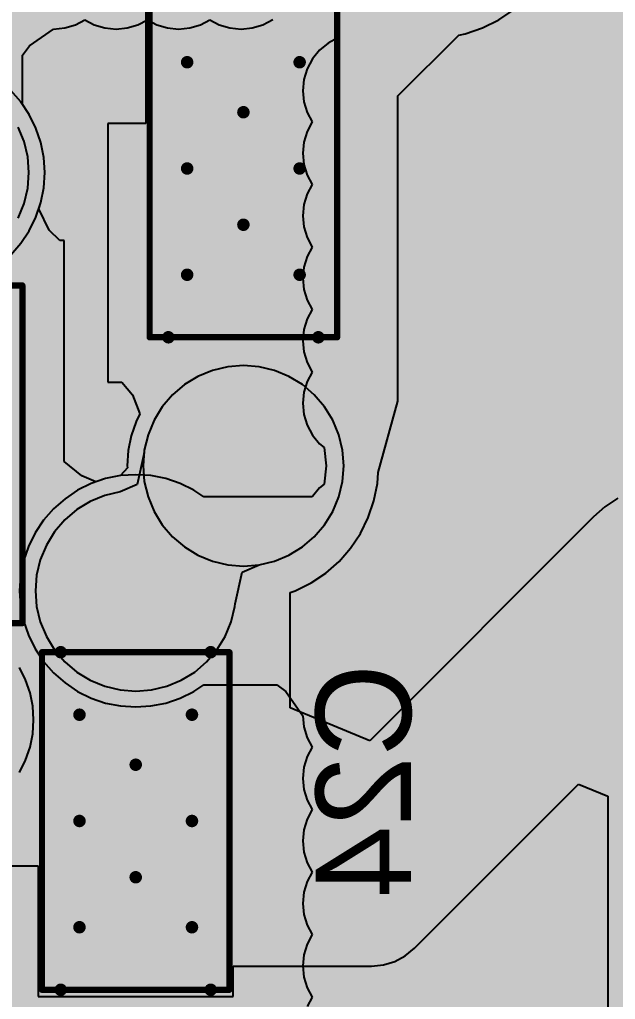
# Model space of a CAD drawing. Header units: millimetres. Extents: x 5.97 to 14.78, y 3.86 to 11.35.
# Drawn here: x 11.2147 to 11.4024, y 6.9883 to 7.2969 of the extents above; entities that cross this region are included whole.
import ezdxf

# ---------------------------------------------------------------- set-up
doc = ezdxf.new("R2010")
doc.units = ezdxf.units.MM
doc.header["$MEASUREMENT"] = 0
for name, color, linetype in [('BottomLayer', 5, 'Continuous'), ('BottomOverlay', 54, 'Continuous'), ('BottomPaste', 16, 'Continuous'), ('BottomSolder', 6, 'Continuous'), ('Mechanical13', 56, 'Continuous'), ('Mechanical15', 56, 'Continuous'), ('Mechanical2', 216, 'Continuous'), ('MidLayer1', 16, 'Continuous'), ('MidLayer2', 76, 'Continuous'), ('MultiLayer', 9, 'Continuous'), ('TopLayer', 1, 'Continuous'), ('TopOverlay', 2, 'Continuous'), ('TopPaste', 8, 'Continuous'), ('TopSolder', 216, 'Continuous')]:
    doc.layers.add(name, color=color, linetype=linetype)

# ---------------------------------------------------------------- blocks, each defined once
blk = doc.blocks.new('TQG144_M_139')
at = {"layer": 'Mechanical13', "const_width": 0.003937}
blk.add_lwpolyline([(-0.3937008, 0.3937009), (-0.3937008, -0.3937007)], dxfattribs=at)
at = {"layer": 'TopLayer', "const_width": 0.011811}
for points in [[(-0.4527559, -0.0688976), (-0.3818897, -0.0688976)], [(-0.4527559, -0.0885826), (-0.3818897, -0.0885826)], [(-0.4527559, -0.1082677), (-0.3818897, -0.1082677)], [(-0.4527559, -0.1279527), (-0.3818897, -0.1279527)], [(-0.4527559, -0.1476377), (-0.3818897, -0.1476377)], [(-0.4527559, -0.1673228), (-0.3818897, -0.1673228)], [(-0.4527559, -0.1870078), (-0.3818897, -0.1870078)], [(-0.4527559, -0.2066928), (-0.3818897, -0.2066928)], [(-0.4527559, -0.2263779), (-0.3818897, -0.2263779)], [(-0.4527559, -0.2460629), (-0.3818897, -0.2460629)], [(-0.4527559, -0.265748), (-0.3818897, -0.265748)], [(-0.4527559, -0.285433), (-0.3818897, -0.285433)], [(-0.4527559, -0.305118), (-0.3818897, -0.305118)], [(-0.4527559, -0.3248031), (-0.3818897, -0.3248031)], [(-0.4527559, -0.3444881), (-0.3818897, -0.3444881)]]:
    blk.add_lwpolyline(points, dxfattribs=at)
at = {"layer": 'TopLayer', "const_width": 0.0059055}
for points in [[(-0.4557086, -0.0688976, 1), (-0.4498032, -0.0688976, 1)], [(-0.3848424, -0.0688976, 1), (-0.378937, -0.0688976, 1)], [(-0.4557086, -0.0885826, 1), (-0.4498032, -0.0885826, 1)], [(-0.3848424, -0.0885826, 1), (-0.378937, -0.0885826, 1)], [(-0.4557086, -0.1082677, 1), (-0.4498032, -0.1082677, 1)], [(-0.3848424, -0.1082677, 1), (-0.378937, -0.1082677, 1)], [(-0.4557086, -0.1279527, 1), (-0.4498032, -0.1279527, 1)], [(-0.3848424, -0.1279527, 1), (-0.378937, -0.1279527, 1)], [(-0.4557086, -0.1476377, 1), (-0.4498032, -0.1476377, 1)], [(-0.3848424, -0.1476377, 1), (-0.378937, -0.1476377, 1)], [(-0.4557086, -0.1673228, 1), (-0.4498032, -0.1673228, 1)], [(-0.3848424, -0.1673228, 1), (-0.378937, -0.1673228, 1)], [(-0.4557086, -0.1870078, 1), (-0.4498032, -0.1870078, 1)], [(-0.3848424, -0.1870078, 1), (-0.378937, -0.1870078, 1)], [(-0.4557086, -0.2066928, 1), (-0.4498032, -0.2066928, 1)], [(-0.3848424, -0.2066928, 1), (-0.378937, -0.2066928, 1)], [(-0.4557086, -0.2263779, 1), (-0.4498032, -0.2263779, 1)], [(-0.3848424, -0.2263779, 1), (-0.378937, -0.2263779, 1)], [(-0.4557086, -0.2460629, 1), (-0.4498032, -0.2460629, 1)], [(-0.3848424, -0.2460629, 1), (-0.378937, -0.2460629, 1)], [(-0.4557086, -0.265748, 1), (-0.4498032, -0.265748, 1)], [(-0.3848424, -0.265748, 1), (-0.378937, -0.265748, 1)], [(-0.4557086, -0.285433, 1), (-0.4498032, -0.285433, 1)], [(-0.3848424, -0.285433, 1), (-0.378937, -0.285433, 1)], [(-0.4557086, -0.305118, 1), (-0.4498032, -0.305118, 1)], [(-0.3848424, -0.305118, 1), (-0.378937, -0.305118, 1)], [(-0.4557086, -0.3248031, 1), (-0.4498032, -0.3248031, 1)], [(-0.3848424, -0.3248031, 1), (-0.378937, -0.3248031, 1)], [(-0.4557086, -0.3444881, 1), (-0.4498032, -0.3444881, 1)], [(-0.3848424, -0.3444881, 1), (-0.378937, -0.3444881, 1)]]:
    blk.add_lwpolyline(points, format="xyb", close=True, dxfattribs=at)
at = {"layer": 'TopOverlay', "const_width": 0.007874}
for points in [[(-0.3602362, 0.3602363), (-0.3602362, -0.3602362)], [(0.3602363, -0.3602362), (-0.3602362, -0.3602362)]]:
    blk.add_lwpolyline(points, dxfattribs=at)
at = {"layer": 'TopOverlay', "const_width": 0.003937}
blk.add_lwpolyline([(-0.3622047, -0.3602362, 1), (-0.3582677, -0.3602362, 1)], format="xyb", close=True, dxfattribs=at)
blk.add_lwpolyline([(-0.3622047, -0.3602362, 1), (-0.3582677, -0.3602362, 1)], format="xyb", close=True, dxfattribs=at)
at = {"layer": 'TopPaste', "const_width": 0.017811}
for points in [[(-0.4527559, -0.0688976), (-0.3818897, -0.0688976)], [(-0.4527559, -0.0885826), (-0.3818897, -0.0885826)], [(-0.4527559, -0.1082677), (-0.3818897, -0.1082677)], [(-0.4527559, -0.1279527), (-0.3818897, -0.1279527)], [(-0.4527559, -0.1476377), (-0.3818897, -0.1476377)], [(-0.4527559, -0.1673228), (-0.3818897, -0.1673228)], [(-0.4527559, -0.1870078), (-0.3818897, -0.1870078)], [(-0.4527559, -0.2066928), (-0.3818897, -0.2066928)], [(-0.4527559, -0.2263779), (-0.3818897, -0.2263779)], [(-0.4527559, -0.2460629), (-0.3818897, -0.2460629)], [(-0.4527559, -0.265748), (-0.3818897, -0.265748)], [(-0.4527559, -0.285433), (-0.3818897, -0.285433)], [(-0.4527559, -0.305118), (-0.3818897, -0.305118)], [(-0.4527559, -0.3248031), (-0.3818897, -0.3248031)], [(-0.4527559, -0.3444881), (-0.3818897, -0.3444881)]]:
    blk.add_lwpolyline(points, dxfattribs=at)
at = {"layer": 'TopPaste', "const_width": 0.0089055}
for points in [[(-0.4572086, -0.0688976, 1), (-0.4483032, -0.0688976, 1)], [(-0.3863424, -0.0688976, 1), (-0.377437, -0.0688976, 1)], [(-0.4572086, -0.0885826, 1), (-0.4483032, -0.0885826, 1)], [(-0.3863424, -0.0885826, 1), (-0.377437, -0.0885826, 1)], [(-0.4572086, -0.1082677, 1), (-0.4483032, -0.1082677, 1)], [(-0.3863424, -0.1082677, 1), (-0.377437, -0.1082677, 1)], [(-0.4572086, -0.1279527, 1), (-0.4483032, -0.1279527, 1)], [(-0.3863424, -0.1279527, 1), (-0.377437, -0.1279527, 1)], [(-0.4572086, -0.1476377, 1), (-0.4483032, -0.1476377, 1)], [(-0.3863424, -0.1476377, 1), (-0.377437, -0.1476377, 1)], [(-0.4572086, -0.1673228, 1), (-0.4483032, -0.1673228, 1)], [(-0.3863424, -0.1673228, 1), (-0.377437, -0.1673228, 1)], [(-0.4572086, -0.1870078, 1), (-0.4483032, -0.1870078, 1)], [(-0.3863424, -0.1870078, 1), (-0.377437, -0.1870078, 1)], [(-0.4572086, -0.2066928, 1), (-0.4483032, -0.2066928, 1)], [(-0.3863424, -0.2066928, 1), (-0.377437, -0.2066928, 1)], [(-0.4572086, -0.2263779, 1), (-0.4483032, -0.2263779, 1)], [(-0.3863424, -0.2263779, 1), (-0.377437, -0.2263779, 1)], [(-0.4572086, -0.2460629, 1), (-0.4483032, -0.2460629, 1)], [(-0.3863424, -0.2460629, 1), (-0.377437, -0.2460629, 1)], [(-0.4572086, -0.265748, 1), (-0.4483032, -0.265748, 1)], [(-0.3863424, -0.265748, 1), (-0.377437, -0.265748, 1)], [(-0.4572086, -0.285433, 1), (-0.4483032, -0.285433, 1)], [(-0.3863424, -0.285433, 1), (-0.377437, -0.285433, 1)], [(-0.4572086, -0.305118, 1), (-0.4483032, -0.305118, 1)], [(-0.3863424, -0.305118, 1), (-0.377437, -0.305118, 1)], [(-0.4572086, -0.3248031, 1), (-0.4483032, -0.3248031, 1)], [(-0.3863424, -0.3248031, 1), (-0.377437, -0.3248031, 1)], [(-0.4572086, -0.3444881, 1), (-0.4483032, -0.3444881, 1)], [(-0.3863424, -0.3444881, 1), (-0.377437, -0.3444881, 1)]]:
    blk.add_lwpolyline(points, format="xyb", close=True, dxfattribs=at)
at = {"layer": 'TopSolder', "const_width": 0.016811}
for points in [[(-0.4527559, -0.0688976), (-0.3818897, -0.0688976)], [(-0.4527559, -0.0885826), (-0.3818897, -0.0885826)], [(-0.4527559, -0.1082677), (-0.3818897, -0.1082677)], [(-0.4527559, -0.1279527), (-0.3818897, -0.1279527)], [(-0.4527559, -0.1476377), (-0.3818897, -0.1476377)], [(-0.4527559, -0.1673228), (-0.3818897, -0.1673228)], [(-0.4527559, -0.1870078), (-0.3818897, -0.1870078)], [(-0.4527559, -0.2066928), (-0.3818897, -0.2066928)], [(-0.4527559, -0.2263779), (-0.3818897, -0.2263779)], [(-0.4527559, -0.2460629), (-0.3818897, -0.2460629)], [(-0.4527559, -0.265748), (-0.3818897, -0.265748)], [(-0.4527559, -0.285433), (-0.3818897, -0.285433)], [(-0.4527559, -0.305118), (-0.3818897, -0.305118)], [(-0.4527559, -0.3248031), (-0.3818897, -0.3248031)], [(-0.4527559, -0.3444881), (-0.3818897, -0.3444881)]]:
    blk.add_lwpolyline(points, dxfattribs=at)
at = {"layer": 'TopSolder', "const_width": 0.0084055}
for points in [[(-0.4569586, -0.0688976, 1), (-0.4485532, -0.0688976, 1)], [(-0.3860924, -0.0688976, 1), (-0.377687, -0.0688976, 1)], [(-0.4569586, -0.0885826, 1), (-0.4485532, -0.0885826, 1)], [(-0.3860924, -0.0885826, 1), (-0.377687, -0.0885826, 1)], [(-0.4569586, -0.1082677, 1), (-0.4485532, -0.1082677, 1)], [(-0.3860924, -0.1082677, 1), (-0.377687, -0.1082677, 1)], [(-0.4569586, -0.1279527, 1), (-0.4485532, -0.1279527, 1)], [(-0.3860924, -0.1279527, 1), (-0.377687, -0.1279527, 1)], [(-0.4569586, -0.1476377, 1), (-0.4485532, -0.1476377, 1)], [(-0.3860924, -0.1476377, 1), (-0.377687, -0.1476377, 1)], [(-0.4569586, -0.1673228, 1), (-0.4485532, -0.1673228, 1)], [(-0.3860924, -0.1673228, 1), (-0.377687, -0.1673228, 1)], [(-0.4569586, -0.1870078, 1), (-0.4485532, -0.1870078, 1)], [(-0.3860924, -0.1870078, 1), (-0.377687, -0.1870078, 1)], [(-0.4569586, -0.2066928, 1), (-0.4485532, -0.2066928, 1)], [(-0.3860924, -0.2066928, 1), (-0.377687, -0.2066928, 1)], [(-0.4569586, -0.2263779, 1), (-0.4485532, -0.2263779, 1)], [(-0.3860924, -0.2263779, 1), (-0.377687, -0.2263779, 1)], [(-0.4569586, -0.2460629, 1), (-0.4485532, -0.2460629, 1)], [(-0.3860924, -0.2460629, 1), (-0.377687, -0.2460629, 1)], [(-0.4569586, -0.265748, 1), (-0.4485532, -0.265748, 1)], [(-0.3860924, -0.265748, 1), (-0.377687, -0.265748, 1)], [(-0.4569586, -0.285433, 1), (-0.4485532, -0.285433, 1)], [(-0.3860924, -0.285433, 1), (-0.377687, -0.285433, 1)], [(-0.4569586, -0.305118, 1), (-0.4485532, -0.305118, 1)], [(-0.3860924, -0.305118, 1), (-0.377687, -0.305118, 1)], [(-0.4569586, -0.3248031, 1), (-0.4485532, -0.3248031, 1)], [(-0.3860924, -0.3248031, 1), (-0.377687, -0.3248031, 1)], [(-0.4569586, -0.3444881, 1), (-0.4485532, -0.3444881, 1)], [(-0.3860924, -0.3444881, 1), (-0.377687, -0.3444881, 1)]]:
    blk.add_lwpolyline(points, format="xyb", close=True, dxfattribs=at)
blk = doc.blocks.new('0603C_B_199')
at = {"layer": 'BottomLayer'}
for points in [[(-0.0433071, 0.0187008), (-0.0433071, -0.0187008), (-0.0098425, 0.0187008), (-0.0098425, -0.0187008)], [(0.0098425, 0.0187008), (0.0098425, -0.0187008), (0.0433071, 0.0187008), (0.0433071, -0.0187008)]]:
    blk.add_solid(points, dxfattribs=at)
at = {"layer": 'BottomOverlay', "const_width": 0.003937}
for points in [[(-0.0531496, 0.023622), (0.0531496, 0.023622)], [(-0.0531496, 0.023622), (-0.0531496, -0.023622)], [(0.0531496, 0.023622), (0.0531496, -0.023622)], [(-0.0531496, -0.023622), (0.0531496, -0.023622)]]:
    blk.add_lwpolyline(points, dxfattribs=at)
at = {"layer": 'BottomOverlay', "const_width": 0.0019685}
for points in [[(-0.0541338, 0.023622, 1), (-0.0521654, 0.023622, 1)], [(-0.0541338, 0.023622, 1), (-0.0521654, 0.023622, 1)], [(0.0521654, 0.023622, 1), (0.0541338, 0.023622, 1)], [(0.0521654, 0.023622, 1), (0.0541338, 0.023622, 1)], [(-0.0541338, -0.023622, 1), (-0.0521654, -0.023622, 1)], [(-0.0541338, -0.023622, 1), (-0.0521654, -0.023622, 1)], [(0.0521654, -0.023622, 1), (0.0541338, -0.023622, 1)], [(0.0521654, -0.023622, 1), (0.0541338, -0.023622, 1)]]:
    blk.add_lwpolyline(points, format="xyb", close=True, dxfattribs=at)
at = {"layer": 'BottomPaste'}
for points in [[(-0.0463071, 0.0217008), (-0.0463071, -0.0217008), (-0.0068425, 0.0217008), (-0.0068425, -0.0217008)], [(0.0068425, 0.0217008), (0.0068425, -0.0217008), (0.0463071, 0.0217008), (0.0463071, -0.0217008)]]:
    blk.add_solid(points, dxfattribs=at)
at = {"layer": 'BottomSolder'}
for points in [[(-0.0458071, 0.0212008), (-0.0458071, -0.0212008), (-0.0073425, 0.0212008), (-0.0073425, -0.0212008)], [(0.0073425, 0.0212008), (0.0073425, -0.0212008), (0.0458071, 0.0212008), (0.0458071, -0.0212008)]]:
    blk.add_solid(points, dxfattribs=at)
at = {"layer": 'Mechanical13', "const_width": 0.003937}
for points in [[(-0.0334646, 0.0177165), (-0.0334646, -0.0177165)], [(-0.0334646, 0.0177165), (0.0334646, 0.0177165)], [(0.0334646, 0.0177165), (0.0334646, -0.0177165)], [(-0.0334646, -0.0177165), (0.0334646, -0.0177165)]]:
    blk.add_lwpolyline(points, dxfattribs=at)
at = {"layer": 'Mechanical13', "const_width": 0.0019685}
for points in [[(-0.0344488, 0.0177165, 1), (-0.0324804, 0.0177165, 1)], [(-0.0344488, 0.0177165, 1), (-0.0324804, 0.0177165, 1)], [(0.0324804, 0.0177165, 1), (0.0344488, 0.0177165, 1)], [(0.0324804, 0.0177165, 1), (0.0344488, 0.0177165, 1)], [(-0.0344488, -0.0177165, 1), (-0.0324804, -0.0177165, 1)], [(-0.0344488, -0.0177165, 1), (-0.0324804, -0.0177165, 1)], [(0.0324804, -0.0177165, 1), (0.0344488, -0.0177165, 1)], [(0.0324804, -0.0177165, 1), (0.0344488, -0.0177165, 1)]]:
    blk.add_lwpolyline(points, format="xyb", close=True, dxfattribs=at)
at = {"layer": 'Mechanical15'}
for points, const_width in [([(-0.0531496, 0.0295275), (-0.0531496, -0.0295276)], 0.0019685), ([(-0.0531496, 0.0295275), (0.0531496, 0.0295275)], 0.0019685), ([(0.0531496, 0.0295275), (0.0531496, -0.0295276)], 0.0019685), ([(0, 0.0177165), (0, -0.0177165)], 0.003937), ([(-0.0177165, 0), (0.0177165, 0)], 0.003937), ([(-0.0531496, -0.0295276), (0.0531496, -0.0295276)], 0.0019685)]:
    blk.add_lwpolyline(points, dxfattribs=dict(at, const_width=const_width))
for points, const_width in [([(-0.0536417, 0.0295275, 1), (-0.0526575, 0.0295275, 1)], 0.0009842), ([(-0.0536417, 0.0295275, 1), (-0.0526575, 0.0295275, 1)], 0.0009842), ([(0.0526575, 0.0295275, 1), (0.0536417, 0.0295275, 1)], 0.0009842), ([(0.0526575, 0.0295275, 1), (0.0536417, 0.0295275, 1)], 0.0009842), ([(-0.0009842, 0.0177165, 1), (0.0009842, 0.0177165, 1)], 0.0019685), ([(-0.0187007, 0, 1), (-0.0167323, 0, 1)], 0.0019685), ([(0.0167323, 0, 1), (0.0187007, 0, 1)], 0.0019685), ([(-0.0009842, -0.0177165, 1), (0.0009842, -0.0177165, 1)], 0.0019685), ([(-0.0536417, -0.0295276, 1), (-0.0526575, -0.0295276, 1)], 0.0009842), ([(-0.0536417, -0.0295276, 1), (-0.0526575, -0.0295276, 1)], 0.0009842), ([(0.0526575, -0.0295276, 1), (0.0536417, -0.0295276, 1)], 0.0009842), ([(0.0526575, -0.0295276, 1), (0.0536417, -0.0295276, 1)], 0.0009842)]:
    blk.add_lwpolyline(points, format="xyb", close=True, dxfattribs=dict(at, const_width=const_width))
blk = doc.blocks.new('0603C_B_208')
at = {"layer": 'BottomLayer'}
for points in [[(-0.0433071, 0.0187008), (-0.0433071, -0.0187008), (-0.0098425, 0.0187008), (-0.0098425, -0.0187008)], [(0.0098425, 0.0187008), (0.0098425, -0.0187008), (0.0433071, 0.0187008), (0.0433071, -0.0187008)]]:
    blk.add_solid(points, dxfattribs=at)
at = {"layer": 'BottomOverlay', "const_width": 0.003937}
for points in [[(0.0531496, 0.023622), (-0.0531496, 0.023622)], [(-0.0531496, -0.023622), (-0.0531496, 0.023622)], [(0.0531496, -0.023622), (0.0531496, 0.023622)], [(0.0531496, -0.023622), (-0.0531496, -0.023622)]]:
    blk.add_lwpolyline(points, dxfattribs=at)
at = {"layer": 'BottomOverlay', "const_width": 0.0019685}
for points in [[(-0.0541338, 0.023622, 1), (-0.0521654, 0.023622, 1)], [(-0.0541338, 0.023622, 1), (-0.0521654, 0.023622, 1)], [(0.0521654, 0.023622, 1), (0.0541338, 0.023622, 1)], [(0.0521654, 0.023622, 1), (0.0541338, 0.023622, 1)], [(-0.0541338, -0.023622, 1), (-0.0521654, -0.023622, 1)], [(-0.0541338, -0.023622, 1), (-0.0521654, -0.023622, 1)], [(0.0521654, -0.023622, 1), (0.0541338, -0.023622, 1)], [(0.0521654, -0.023622, 1), (0.0541338, -0.023622, 1)]]:
    blk.add_lwpolyline(points, format="xyb", close=True, dxfattribs=at)
at = {"layer": 'BottomPaste'}
for points in [[(-0.0463071, 0.0217008), (-0.0463071, -0.0217008), (-0.0068425, 0.0217008), (-0.0068425, -0.0217008)], [(0.0068425, 0.0217008), (0.0068425, -0.0217008), (0.0463071, 0.0217008), (0.0463071, -0.0217008)]]:
    blk.add_solid(points, dxfattribs=at)
at = {"layer": 'BottomSolder'}
for points in [[(-0.0458071, 0.0212008), (-0.0458071, -0.0212008), (-0.0073425, 0.0212008), (-0.0073425, -0.0212008)], [(0.0073425, 0.0212008), (0.0073425, -0.0212008), (0.0458071, 0.0212008), (0.0458071, -0.0212008)]]:
    blk.add_solid(points, dxfattribs=at)
at = {"layer": 'Mechanical13', "const_width": 0.003937}
for points in [[(-0.0334646, -0.0177165), (-0.0334646, 0.0177165)], [(0.0334646, 0.0177165), (-0.0334646, 0.0177165)], [(0.0334646, -0.0177165), (0.0334646, 0.0177165)], [(0.0334646, -0.0177165), (-0.0334646, -0.0177165)]]:
    blk.add_lwpolyline(points, dxfattribs=at)
at = {"layer": 'Mechanical13', "const_width": 0.0019685}
for points in [[(-0.0344488, 0.0177165, 1), (-0.0324804, 0.0177165, 1)], [(-0.0344488, 0.0177165, 1), (-0.0324804, 0.0177165, 1)], [(0.0324804, 0.0177165, 1), (0.0344488, 0.0177165, 1)], [(0.0324804, 0.0177165, 1), (0.0344488, 0.0177165, 1)], [(-0.0344488, -0.0177165, 1), (-0.0324804, -0.0177165, 1)], [(-0.0344488, -0.0177165, 1), (-0.0324804, -0.0177165, 1)], [(0.0324804, -0.0177165, 1), (0.0344488, -0.0177165, 1)], [(0.0324804, -0.0177165, 1), (0.0344488, -0.0177165, 1)]]:
    blk.add_lwpolyline(points, format="xyb", close=True, dxfattribs=at)
at = {"layer": 'Mechanical15'}
for points, const_width in [([(-0.0531496, -0.0295276), (-0.0531496, 0.0295275)], 0.0019685), ([(0.0531496, 0.0295275), (-0.0531496, 0.0295275)], 0.0019685), ([(0.0531496, -0.0295276), (0.0531496, 0.0295275)], 0.0019685), ([(0, -0.0177165), (0, 0.0177165)], 0.003937), ([(0.0177165, 0), (-0.0177165, 0)], 0.003937), ([(0.0531496, -0.0295276), (-0.0531496, -0.0295276)], 0.0019685)]:
    blk.add_lwpolyline(points, dxfattribs=dict(at, const_width=const_width))
for points, const_width in [([(-0.0536417, 0.0295275, 1), (-0.0526575, 0.0295275, 1)], 0.0009842), ([(-0.0536417, 0.0295275, 1), (-0.0526575, 0.0295275, 1)], 0.0009842), ([(0.0526575, 0.0295275, 1), (0.0536417, 0.0295275, 1)], 0.0009842), ([(0.0526575, 0.0295275, 1), (0.0536417, 0.0295275, 1)], 0.0009842), ([(-0.0009842, 0.0177165, 1), (0.0009842, 0.0177165, 1)], 0.0019685), ([(-0.0187007, 0, 1), (-0.0167323, 0, 1)], 0.0019685), ([(0.0167323, 0, 1), (0.0187007, 0, 1)], 0.0019685), ([(-0.0009842, -0.0177165, 1), (0.0009842, -0.0177165, 1)], 0.0019685), ([(-0.0536417, -0.0295276, 1), (-0.0526575, -0.0295276, 1)], 0.0009842), ([(-0.0536417, -0.0295276, 1), (-0.0526575, -0.0295276, 1)], 0.0009842), ([(0.0526575, -0.0295276, 1), (0.0536417, -0.0295276, 1)], 0.0009842), ([(0.0526575, -0.0295276, 1), (0.0536417, -0.0295276, 1)], 0.0009842)]:
    blk.add_lwpolyline(points, format="xyb", close=True, dxfattribs=dict(at, const_width=const_width))
blk = doc.blocks.new('0603C_B_214')
at = {"layer": 'BottomLayer'}
for points in [[(-0.0433071, 0.0187008), (-0.0433071, -0.0187008), (-0.0098425, 0.0187008), (-0.0098425, -0.0187008)], [(0.0098425, 0.0187008), (0.0098425, -0.0187008), (0.0433071, 0.0187008), (0.0433071, -0.0187008)]]:
    blk.add_solid(points, dxfattribs=at)
at = {"layer": 'BottomOverlay', "const_width": 0.003937}
for points in [[(-0.0531496, 0.023622), (0.0531496, 0.023622)], [(-0.0531496, 0.023622), (-0.0531496, -0.023622)], [(0.0531496, 0.023622), (0.0531496, -0.023622)], [(-0.0531496, -0.023622), (0.0531496, -0.023622)]]:
    blk.add_lwpolyline(points, dxfattribs=at)
at = {"layer": 'BottomOverlay', "const_width": 0.0019685}
for points in [[(-0.0541338, 0.023622, 1), (-0.0521654, 0.023622, 1)], [(-0.0541338, 0.023622, 1), (-0.0521654, 0.023622, 1)], [(0.0521654, 0.023622, 1), (0.0541338, 0.023622, 1)], [(0.0521654, 0.023622, 1), (0.0541338, 0.023622, 1)], [(-0.0541338, -0.023622, 1), (-0.0521654, -0.023622, 1)], [(-0.0541338, -0.023622, 1), (-0.0521654, -0.023622, 1)], [(0.0521654, -0.023622, 1), (0.0541338, -0.023622, 1)], [(0.0521654, -0.023622, 1), (0.0541338, -0.023622, 1)]]:
    blk.add_lwpolyline(points, format="xyb", close=True, dxfattribs=at)
at = {"layer": 'BottomPaste'}
for points in [[(-0.0463071, 0.0217008), (-0.0463071, -0.0217008), (-0.0068425, 0.0217008), (-0.0068425, -0.0217008)], [(0.0068425, 0.0217008), (0.0068425, -0.0217008), (0.0463071, 0.0217008), (0.0463071, -0.0217008)]]:
    blk.add_solid(points, dxfattribs=at)
at = {"layer": 'BottomSolder'}
for points in [[(-0.0458071, 0.0212008), (-0.0458071, -0.0212008), (-0.0073425, 0.0212008), (-0.0073425, -0.0212008)], [(0.0073425, 0.0212008), (0.0073425, -0.0212008), (0.0458071, 0.0212008), (0.0458071, -0.0212008)]]:
    blk.add_solid(points, dxfattribs=at)
at = {"layer": 'Mechanical13', "const_width": 0.003937}
for points in [[(-0.0334646, 0.0177165), (-0.0334646, -0.0177165)], [(-0.0334646, 0.0177165), (0.0334646, 0.0177165)], [(0.0334646, 0.0177165), (0.0334646, -0.0177165)], [(-0.0334646, -0.0177165), (0.0334646, -0.0177165)]]:
    blk.add_lwpolyline(points, dxfattribs=at)
at = {"layer": 'Mechanical13', "const_width": 0.0019685}
for points in [[(-0.0344488, 0.0177165, 1), (-0.0324804, 0.0177165, 1)], [(-0.0344488, 0.0177165, 1), (-0.0324804, 0.0177165, 1)], [(0.0324804, 0.0177165, 1), (0.0344488, 0.0177165, 1)], [(0.0324804, 0.0177165, 1), (0.0344488, 0.0177165, 1)], [(-0.0344488, -0.0177165, 1), (-0.0324804, -0.0177165, 1)], [(-0.0344488, -0.0177165, 1), (-0.0324804, -0.0177165, 1)], [(0.0324804, -0.0177165, 1), (0.0344488, -0.0177165, 1)], [(0.0324804, -0.0177165, 1), (0.0344488, -0.0177165, 1)]]:
    blk.add_lwpolyline(points, format="xyb", close=True, dxfattribs=at)
at = {"layer": 'Mechanical15'}
for points, const_width in [([(-0.0531495, 0.0295275), (-0.0531496, -0.0295276)], 0.0019685), ([(-0.0531495, 0.0295275), (0.0531495, 0.0295275)], 0.0019685), ([(0.0531495, 0.0295275), (0.0531496, -0.0295276)], 0.0019685), ([(0, 0.0177166), (0, -0.0177166)], 0.003937), ([(-0.0177166, 0), (0.0177166, 0)], 0.003937), ([(-0.0531496, -0.0295276), (0.0531496, -0.0295276)], 0.0019685)]:
    blk.add_lwpolyline(points, dxfattribs=dict(at, const_width=const_width))
for points, const_width in [([(-0.0536416, 0.0295275, 1), (-0.0526574, 0.0295275, 1)], 0.0009842), ([(-0.0536416, 0.0295275, 1), (-0.0526574, 0.0295275, 1)], 0.0009842), ([(0.0526574, 0.0295275, 1), (0.0536416, 0.0295275, 1)], 0.0009842), ([(0.0526574, 0.0295275, 1), (0.0536416, 0.0295275, 1)], 0.0009842), ([(-0.0009842, 0.0177166, 1), (0.0009842, 0.0177166, 1)], 0.0019685), ([(-0.0187008, 0, 1), (-0.0167324, 0, 1)], 0.0019685), ([(0.0167324, 0, 1), (0.0187008, 0, 1)], 0.0019685), ([(-0.0009842, -0.0177166, 1), (0.0009842, -0.0177166, 1)], 0.0019685), ([(-0.0536417, -0.0295276, 1), (-0.0526575, -0.0295276, 1)], 0.0009842), ([(-0.0536417, -0.0295276, 1), (-0.0526575, -0.0295276, 1)], 0.0009842), ([(0.0526575, -0.0295276, 1), (0.0536417, -0.0295276, 1)], 0.0009842), ([(0.0526575, -0.0295276, 1), (0.0536417, -0.0295276, 1)], 0.0009842)]:
    blk.add_lwpolyline(points, format="xyb", close=True, dxfattribs=dict(at, const_width=const_width))

msp = doc.modelspace()

# ---------------------------------------------------------------- linework, layer by layer
at = {"layer": 'BottomLayer'}
for p, q in [((11.2545096, 7.305), (11.2545096, 7.2641575)), ((11.3656828, 7.2968131), (11.3704786, 7.3000176)), ((11.3550481, 7.2924081), (11.3605098, 7.2942621)), ((11.3605098, 7.2942621), (11.3656828, 7.2968131)), ((11.3339112, 7.2728374), (11.353093, 7.2920192)), ((11.353093, 7.2920192), (11.3550481, 7.2924081)), ((11.2150825, 7.2709787), (11.2119278, 7.274576)), ((11.3339112, 7.2298425), (11.3339112, 7.2728374)), ((11.2177407, 7.2670004), (11.2150825, 7.2709787)), ((11.2198569, 7.2627091), (11.2177407, 7.2670004)), ((11.2545096, 7.2641575), (11.2425096, 7.2641575)), ((11.2425096, 7.2641575), (11.2425096, 7.1826929)), ((11.2213949, 7.2581784), (11.2198569, 7.2627091)), ((11.2223284, 7.2534856), (11.2213949, 7.2581784)), ((11.2226413, 7.2487112), (11.2223284, 7.2534856)), ((11.2223284, 7.2439368), (11.2226413, 7.2487112)), ((11.2213949, 7.239244), (11.2223284, 7.2439368)), ((11.2207374, 7.2373072), (11.2213949, 7.239244)), ((11.2240432, 7.2305781), (11.2207374, 7.2373072)), ((11.2273545, 7.2273071), (11.2240432, 7.2305781)), ((11.3339112, 7.1766931), (11.3339112, 7.2298425)), ((11.2287638, 7.2273071), (11.2273545, 7.2273071)), ((11.2287638, 7.1577465), (11.2287638, 7.2273071)), ((11.2425096, 7.1826929), (11.2469496, 7.1826929)), ((11.2469496, 7.1826929), (11.2502238, 7.178701)), ((11.2502238, 7.178701), (11.2525591, 7.1726929)), ((11.327664, 7.1542806), (11.3339113, 7.1766929)), ((11.3339114, 7.1766929), (11.3339112, 7.1766931)), ((11.3339113, 7.1766929), (11.3339114, 7.1766929)), ((11.2525591, 7.1726929), (11.2514164, 7.1703758)), ((11.2514164, 7.1703758), (11.2498784, 7.1658451)), ((11.2498784, 7.1658451), (11.2489449, 7.1611523)), ((11.2489449, 7.1611523), (11.248632, 7.1563779)), ((11.2343312, 7.1532123), (11.2287638, 7.1577465)), ((11.2486741, 7.1557359), (11.2465143, 7.1532732)), ((11.248632, 7.1563779), (11.2486741, 7.1557359)), ((11.2387639, 7.1513017), (11.2343312, 7.1532123)), ((11.2418216, 7.1523397), (11.2387639, 7.1513017)), ((11.2465143, 7.1532732), (11.2418216, 7.1523397)), ((11.3274371, 7.1508186), (11.327664, 7.1542806)), ((11.3263502, 7.1453545), (11.3274371, 7.1508186)), ((11.4031373, 7.1461724), (11.3991046, 7.1434777)), ((11.3245594, 7.140079), (11.3263502, 7.1453545)), ((11.3991046, 7.1434777), (11.395458, 7.1402797)), ((11.3220954, 7.1350823), (11.3245594, 7.140079)), ((11.395458, 7.1402797), (11.3249893, 7.069811)), ((11.3190002, 7.13045), (11.3220954, 7.1350823)), ((11.3153268, 7.1262614), (11.3190002, 7.13045)), ((11.3111382, 7.122588), (11.3153268, 7.1262614)), ((11.3065059, 7.1194928), (11.3111382, 7.122588)), ((11.3015092, 7.1170288), (11.3065059, 7.1194928)), ((11.2999893, 7.1165129), (11.3015092, 7.1170288)), ((11.2999893, 7.0801664), (11.2999893, 7.1165129)), ((11.3249893, 7.069811), (11.2999893, 7.0801664)), ((11.3390709, 7.0044544), (11.3907611, 7.0561446)), ((11.3907611, 7.0561446), (11.3999999, 7.0523177)), ((11.3999999, 7.0523177), (11.3999999, 6.5803977)), ((11.2085877, 7.0303717), (11.2205877, 7.0303717)), ((11.2205877, 7.0303717), (11.2205877, 6.9892221)), ((11.3361779, 7.0020801), (11.3390709, 7.0044544)), ((11.3328771, 7.0003158), (11.3361779, 7.0020801)), ((11.2819893, 6.9892221), (11.2819893, 6.9988625)), ((11.2819893, 6.9988625), (11.3255709, 6.9988625)), ((11.3255709, 6.9988625), (11.3292955, 6.9992293)), ((11.3292955, 6.9992293), (11.3328771, 7.0003158)), ((11.2205877, 6.9892221), (11.2819893, 6.9892221))]:
    msp.add_line(p, q, dxfattribs=at)
for points, const_width in [([(11.2852104, 7.2765748), (11.3436356, 7.335)], 0.014), ([(11.2852104, 7.156378), (11.2852104, 7.2234252)], 0.012), ([(11.2852103, 7.1563779), (11.2852104, 7.156378)], 0.012), ([(11.2512885, 7.1170075), (11.2512888, 7.1170078)], 0.016), ([(11.2512885, 7.071104), (11.2512885, 7.1170075)], 0.014), ([(11.3255709, 7.0179544), (11.4216771, 7.1140606)], 0.014), ([(11.2512885, 7.0179544), (11.3255709, 7.0179544)], 0.014)]:
    msp.add_lwpolyline(points, dxfattribs=dict(at, const_width=const_width))
for points, const_width in [([(11.2817104, 7.2765748, 1), (11.2887104, 7.2765748, 1)], 0.007), ([(11.2822104, 7.2234252, 1), (11.2882104, 7.2234252, 1)], 0.006), ([(11.2789603, 7.1563779, 1), (11.2914603, 7.1563779, 1)], 0.0125), ([(11.2822103, 7.1563779, 1), (11.2882103, 7.1563779, 1)], 0.006), ([(11.2822104, 7.156378, 1), (11.2882104, 7.156378, 1)], 0.006), ([(11.2822104, 7.156378, 1), (11.2882104, 7.156378, 1)], 0.006), ([(11.2450388, 7.1170078, 1), (11.2575388, 7.1170078, 1)], 0.0125), ([(11.2472885, 7.1170075, 1), (11.2552885, 7.1170075, 1)], 0.008), ([(11.2472888, 7.1170078, 1), (11.2552888, 7.1170078, 1)], 0.008), ([(11.2477885, 7.1170075, 1), (11.2547885, 7.1170075, 1)], 0.007), ([(11.2477885, 7.071104, 1), (11.2547885, 7.071104, 1)], 0.007), ([(11.2477885, 7.0179544, 1), (11.2547885, 7.0179544, 1)], 0.007), ([(11.3220709, 7.0179544, 1), (11.3290709, 7.0179544, 1)], 0.007), ([(11.3220709, 7.0179544, 1), (11.3290709, 7.0179544, 1)], 0.007)]:
    msp.add_lwpolyline(points, format="xyb", close=True, dxfattribs=dict(at, const_width=const_width))
at = {"layer": 'Mechanical2'}
for points in [[(10.99, 6.540235), (11.93779, 6.540235), (10.99, 7.319765), (11.93779, 7.319765)], [(11.33, 6.596), (11.73, 6.596), (11.33, 7.14), (11.73, 7.14)]]:
    msp.add_solid(points, dxfattribs=at)
at = {"layer": 'MidLayer1'}
for p, q in [((11.2161139, 7.2584753), (11.2142165, 7.2630561)), ((11.2172714, 7.2536541), (11.2161139, 7.2584753)), ((11.2176604, 7.2487112), (11.2172714, 7.2536541)), ((11.2172714, 7.2437683), (11.2176604, 7.2487112)), ((11.2161139, 7.2389471), (11.2172714, 7.2437683)), ((11.2142165, 7.2343663), (11.2161139, 7.2389471)), ((11.2754462, 7.1864288), (11.2708654, 7.1845314)), ((11.2802674, 7.1875863), (11.2754462, 7.1864288)), ((11.2852103, 7.1879753), (11.2802674, 7.1875863)), ((11.2901532, 7.1875863), (11.2852103, 7.1879753)), ((11.2949744, 7.1864288), (11.2901532, 7.1875863)), ((11.2995552, 7.1845314), (11.2949744, 7.1864288)), ((11.2708654, 7.1845314), (11.2666378, 7.1819407)), ((11.3037828, 7.1819407), (11.2995552, 7.1845314)), ((11.2666378, 7.1819407), (11.2628676, 7.1787206)), ((11.307553, 7.1787206), (11.3037828, 7.1819407)), ((11.2628676, 7.1787206), (11.2596475, 7.1749504)), ((11.3107731, 7.1749504), (11.307553, 7.1787206)), ((11.2596475, 7.1749504), (11.2570568, 7.1707228)), ((11.3133638, 7.1707228), (11.3107731, 7.1749504)), ((11.2570568, 7.1707228), (11.2551594, 7.166142)), ((11.3152612, 7.166142), (11.3133638, 7.1707228)), ((11.2551594, 7.166142), (11.2540019, 7.1613208)), ((11.3164187, 7.1613208), (11.3152612, 7.166142)), ((11.2540019, 7.1613208), (11.2539321, 7.1604343)), ((11.3168077, 7.1563779), (11.3164187, 7.1613208)), ((11.2539321, 7.1604343), (11.2517053, 7.1504695)), ((11.3164187, 7.151435), (11.3168077, 7.1563779)), ((11.2517053, 7.1504695), (11.2463458, 7.1482162)), ((11.3152612, 7.1466138), (11.3164187, 7.151435)), ((11.2415247, 7.1470587), (11.2369439, 7.1451613)), ((11.2463458, 7.1482162), (11.2415247, 7.1470587)), ((11.3133638, 7.142033), (11.3152612, 7.1466138)), ((11.2369439, 7.1451613), (11.2327163, 7.1425706)), ((11.2327163, 7.1425706), (11.2289461, 7.1393505)), ((11.3107731, 7.1378054), (11.3133638, 7.142033)), ((11.2289461, 7.1393505), (11.225726, 7.1355803)), ((11.307553, 7.1340352), (11.3107731, 7.1378054)), ((11.225726, 7.1355803), (11.2231353, 7.1313527)), ((11.3037828, 7.1308151), (11.307553, 7.1340352)), ((11.2231353, 7.1313527), (11.2212379, 7.1267719)), ((11.2995552, 7.1282244), (11.3037828, 7.1308151)), ((11.2949744, 7.126327), (11.2995552, 7.1282244)), ((11.2212379, 7.1267719), (11.2200804, 7.1219507)), ((11.2847938, 7.1229162), (11.2901533, 7.1251695)), ((11.2901533, 7.1251695), (11.2949744, 7.126327)), ((11.2200804, 7.1219507), (11.2196914, 7.1170078)), ((11.282567, 7.1129514), (11.2847938, 7.1229162)), ((11.2196914, 7.1170078), (11.2200804, 7.1120649)), ((11.2200804, 7.1120649), (11.2212379, 7.1072437)), ((11.2813397, 7.1072437), (11.2824972, 7.1120649)), ((11.2824972, 7.1120649), (11.282567, 7.1129514)), ((11.2212379, 7.1072437), (11.2231353, 7.1026629)), ((11.2794423, 7.1026629), (11.2813397, 7.1072437)), ((11.2231353, 7.1026629), (11.225726, 7.0984353)), ((11.2768516, 7.0984353), (11.2794423, 7.1026629)), ((11.225726, 7.0984353), (11.2289461, 7.0946651)), ((11.2736315, 7.0946651), (11.2768516, 7.0984353)), ((11.2289461, 7.0946651), (11.2327163, 7.091445)), ((11.2698613, 7.091445), (11.2736315, 7.0946651)), ((11.2327163, 7.091445), (11.2369439, 7.0888543)), ((11.2656337, 7.0888543), (11.2698613, 7.091445)), ((11.2369439, 7.0888543), (11.2415247, 7.0869569)), ((11.2610529, 7.0869569), (11.2656337, 7.0888543)), ((11.2415247, 7.0869569), (11.2463459, 7.0857994)), ((11.2463459, 7.0857994), (11.2512888, 7.0854104)), ((11.2512888, 7.0854104), (11.2562317, 7.0857994)), ((11.2562317, 7.0857994), (11.2610529, 7.0869569))]:
    msp.add_line(p, q, dxfattribs=at)
at = {"layer": 'MidLayer1', "const_width": 0.0195}
for points in [[(11.2754603, 7.1563779, 1), (11.2949603, 7.1563779, 1)], [(11.2415388, 7.1170078, 1), (11.2610388, 7.1170078, 1)]]:
    msp.add_lwpolyline(points, format="xyb", close=True, dxfattribs=at)
at = {"layer": 'MidLayer2'}
for p, q in [((11.2754462, 7.1864288), (11.2708654, 7.1845314)), ((11.2802674, 7.1875863), (11.2754462, 7.1864288)), ((11.2852103, 7.1879753), (11.2802674, 7.1875863)), ((11.2901532, 7.1875863), (11.2852103, 7.1879753)), ((11.2949744, 7.1864288), (11.2901532, 7.1875863)), ((11.2995552, 7.1845314), (11.2949744, 7.1864288)), ((11.2708654, 7.1845314), (11.2666378, 7.1819407)), ((11.3037828, 7.1819407), (11.2995552, 7.1845314)), ((11.2666378, 7.1819407), (11.2628676, 7.1787206)), ((11.307553, 7.1787206), (11.3037828, 7.1819407)), ((11.2628676, 7.1787206), (11.2596475, 7.1749504)), ((11.3107731, 7.1749504), (11.307553, 7.1787206)), ((11.2596475, 7.1749504), (11.2570568, 7.1707228)), ((11.3133638, 7.1707228), (11.3107731, 7.1749504)), ((11.2570568, 7.1707228), (11.2551594, 7.166142)), ((11.3152612, 7.166142), (11.3133638, 7.1707228)), ((11.2551594, 7.166142), (11.2540019, 7.1613208)), ((11.3164187, 7.1613208), (11.3152612, 7.166142)), ((11.2540019, 7.1613208), (11.2536129, 7.1563779)), ((11.3168077, 7.1563779), (11.3164187, 7.1613208)), ((11.2536129, 7.1563779), (11.2540019, 7.151435)), ((11.3164187, 7.151435), (11.3168077, 7.1563779)), ((11.2540019, 7.151435), (11.2551594, 7.1466138)), ((11.3152612, 7.1466138), (11.3164187, 7.151435)), ((11.2551594, 7.1466138), (11.2570568, 7.142033)), ((11.3133638, 7.142033), (11.3152612, 7.1466138)), ((11.2570568, 7.142033), (11.2596475, 7.1378054)), ((11.3107731, 7.1378054), (11.3133638, 7.142033)), ((11.2596475, 7.1378054), (11.2628676, 7.1340352)), ((11.307553, 7.1340352), (11.3107731, 7.1378054)), ((11.2628676, 7.1340352), (11.2666378, 7.1308151)), ((11.3037828, 7.1308151), (11.307553, 7.1340352)), ((11.2666378, 7.1308151), (11.2708654, 7.1282244)), ((11.2995552, 7.1282244), (11.3037828, 7.1308151)), ((11.2708654, 7.1282244), (11.2754462, 7.126327)), ((11.2949744, 7.126327), (11.2995552, 7.1282244)), ((11.2754462, 7.126327), (11.2802674, 7.1251695)), ((11.2802674, 7.1251695), (11.2852103, 7.1247805)), ((11.2852103, 7.1247805), (11.2901532, 7.1251695)), ((11.2901532, 7.1251695), (11.2949744, 7.126327)), ((11.2166164, 7.088993), (11.2147032, 7.0928728)), ((11.2180069, 7.0848968), (11.2166164, 7.088993)), ((11.2188509, 7.080654), (11.2180069, 7.0848968)), ((11.2191338, 7.0763374), (11.2188509, 7.080654)), ((11.2188509, 7.0720208), (11.2191338, 7.0763374)), ((11.2180069, 7.067778), (11.2188509, 7.0720208)), ((11.2166164, 7.0636818), (11.2180069, 7.067778)), ((11.2147032, 7.059802), (11.2166164, 7.0636818))]:
    msp.add_line(p, q, dxfattribs=at)
at = {"layer": 'MidLayer2', "const_width": 0.0195}
for points in [[(11.2754603, 7.1563779, 1), (11.2949603, 7.1563779, 1)], [(11.2415388, 7.1170078, 1), (11.2610388, 7.1170078, 1)]]:
    msp.add_lwpolyline(points, format="xyb", close=True, dxfattribs=at)
at = {"layer": 'MultiLayer', "const_width": 0.0195}
for points in [[(11.2754603, 7.1563779, 1), (11.2949603, 7.1563779, 1)], [(11.2415388, 7.1170078, 1), (11.2610388, 7.1170078, 1)]]:
    msp.add_lwpolyline(points, format="xyb", close=True, dxfattribs=at)
at = {"layer": 'TopLayer'}
for p, q in [((11.315, 7.3034241), (11.315, 7.2911082)), ((11.2254331, 7.2938976), (11.2289431, 7.2942433)), ((11.2289431, 7.2942433), (11.2323183, 7.2952672)), ((11.2323183, 7.2952672), (11.2352756, 7.2968478)), ((11.2352756, 7.2968478), (11.2382328, 7.2952672)), ((11.2382328, 7.2952672), (11.241608, 7.2942433)), ((11.241608, 7.2942433), (11.2451181, 7.2938976)), ((11.2451181, 7.2938976), (11.2486282, 7.2942433)), ((11.2486282, 7.2942433), (11.2520034, 7.2952672)), ((11.2520034, 7.2952672), (11.2549606, 7.2968478)), ((11.2549606, 7.2968478), (11.2579178, 7.2952672)), ((11.2579178, 7.2952672), (11.261293, 7.2942433)), ((11.261293, 7.2942433), (11.2648031, 7.2938976)), ((11.2648031, 7.2938976), (11.2683132, 7.2942433)), ((11.2683132, 7.2942433), (11.2716884, 7.2952672)), ((11.2716884, 7.2952672), (11.2746456, 7.2968478)), ((11.2746456, 7.2968478), (11.2776029, 7.2952672)), ((11.2776029, 7.2952672), (11.2809781, 7.2942433)), ((11.2809781, 7.2942433), (11.2844882, 7.2938976)), ((11.2844882, 7.2938976), (11.2879983, 7.2942433)), ((11.2879983, 7.2942433), (11.2913735, 7.2952672)), ((11.2913735, 7.2952672), (11.2944841, 7.2969298)), ((11.2177773, 7.28859), (11.2254331, 7.2938976)), ((11.315, 7.2911082), (11.3118938, 7.289448)), ((11.2156542, 7.2856949), (11.2177773, 7.28859)), ((11.3118938, 7.289448), (11.3091674, 7.2872104)), ((11.2156542, 7.2701231), (11.2156542, 7.2856949)), ((11.3091674, 7.2872104), (11.3069298, 7.284484)), ((11.3069298, 7.284484), (11.3052672, 7.2813734)), ((11.3052672, 7.2813734), (11.3042433, 7.2779982)), ((11.3042433, 7.2779982), (11.3038976, 7.2744881)), ((11.3038976, 7.2744881), (11.3042433, 7.270978)), ((11.2177407, 7.2670004), (11.2156542, 7.2701231)), ((11.3042433, 7.270978), (11.3052672, 7.2676028)), ((11.2198569, 7.2627091), (11.2177407, 7.2670004)), ((11.3052672, 7.2676028), (11.3068478, 7.2646456)), ((11.3068478, 7.2646456), (11.3052672, 7.2616884)), ((11.2213949, 7.2581784), (11.2198569, 7.2627091)), ((11.3052672, 7.2616884), (11.3042433, 7.2583132)), ((11.2223284, 7.2534856), (11.2213949, 7.2581784)), ((11.3042433, 7.2583132), (11.3038976, 7.2548031)), ((11.3038976, 7.2548031), (11.3042433, 7.251293)), ((11.2226413, 7.2487112), (11.2223284, 7.2534856)), ((11.3042433, 7.251293), (11.3052672, 7.2479178)), ((11.2223284, 7.2439368), (11.2226413, 7.2487112)), ((11.3052672, 7.2479178), (11.3068478, 7.2449606)), ((11.3068478, 7.2449606), (11.3052672, 7.2420033)), ((11.2213949, 7.239244), (11.2223284, 7.2439368)), ((11.3052672, 7.2420033), (11.3042433, 7.2386281)), ((11.2198569, 7.2347133), (11.2213949, 7.239244)), ((11.3042433, 7.2386281), (11.3038976, 7.235118)), ((11.2177407, 7.230422), (11.2198569, 7.2347133)), ((11.3038976, 7.235118), (11.3042433, 7.2316079)), ((11.2150825, 7.2264437), (11.2177407, 7.230422)), ((11.3042433, 7.2316079), (11.3052672, 7.2282327)), ((11.2119278, 7.2228464), (11.2150825, 7.2264437)), ((11.3052672, 7.2282327), (11.3068478, 7.2252755)), ((11.3068478, 7.2252755), (11.3052672, 7.2223183)), ((11.3052672, 7.2223183), (11.3042433, 7.2189431)), ((11.3042433, 7.2189431), (11.3038976, 7.215433)), ((11.3038976, 7.215433), (11.3042433, 7.2119229)), ((11.3042433, 7.2119229), (11.3052672, 7.2085477)), ((11.3052672, 7.2085477), (11.3068478, 7.2055905)), ((11.3068478, 7.2055905), (11.3052672, 7.2026333)), ((11.3052672, 7.2026333), (11.3042433, 7.1992581)), ((11.3042433, 7.1992581), (11.3038976, 7.195748)), ((11.3038976, 7.195748), (11.3042433, 7.1922379)), ((11.3042433, 7.1922379), (11.3052672, 7.1888627)), ((11.3052672, 7.1888627), (11.3068478, 7.1859054)), ((11.3052672, 7.1829482), (11.3042433, 7.179573)), ((11.3068478, 7.1859054), (11.3052672, 7.1829482)), ((11.3042433, 7.179573), (11.3038976, 7.1760629)), ((11.3038976, 7.1760629), (11.3042433, 7.1725528)), ((11.3042433, 7.1725528), (11.3052672, 7.1691776)), ((11.3052672, 7.1691776), (11.3069298, 7.166067)), ((11.3069298, 7.166067), (11.3091674, 7.1633406)), ((11.3091674, 7.1633406), (11.3106018, 7.1621633)), ((11.3106018, 7.1621633), (11.3113129, 7.1563778)), ((11.3113129, 7.1563778), (11.3106018, 7.1505924)), ((11.2418216, 7.1523397), (11.2372909, 7.1508017)), ((11.2465144, 7.1532732), (11.2418216, 7.1523397)), ((11.2512888, 7.1535861), (11.2465144, 7.1532732)), ((11.2560632, 7.1532732), (11.2512888, 7.1535861)), ((11.260756, 7.1523397), (11.2560632, 7.1532732)), ((11.2652867, 7.1508017), (11.260756, 7.1523397)), ((11.2372909, 7.1508017), (11.2329996, 7.1486855)), ((11.269578, 7.1486855), (11.2652867, 7.1508017)), ((11.3091674, 7.1494151), (11.3069298, 7.1466887)), ((11.3106018, 7.1505924), (11.3091674, 7.1494151)), ((11.2290213, 7.1460273), (11.225424, 7.1428726)), ((11.2329996, 7.1486855), (11.2290213, 7.1460273)), ((11.2727007, 7.146599), (11.269578, 7.1486855)), ((11.3068819, 7.146599), (11.2727007, 7.146599)), ((11.3069298, 7.1466887), (11.3068819, 7.146599)), ((11.225424, 7.1428726), (11.2222693, 7.1392753)), ((11.2222693, 7.1392753), (11.2196111, 7.135297)), ((11.2196111, 7.135297), (11.2174949, 7.1310057)), ((11.2174949, 7.1310057), (11.2159569, 7.126475)), ((11.2159569, 7.126475), (11.2150234, 7.1217822)), ((11.2150234, 7.1217822), (11.2147105, 7.1170078)), ((11.2147105, 7.1170078), (11.2150234, 7.1122334)), ((11.2150234, 7.1122334), (11.2159569, 7.1075406)), ((11.2159569, 7.1075406), (11.2174949, 7.1030099)), ((11.2174949, 7.1030099), (11.2196111, 7.0987186)), ((11.2196111, 7.0987186), (11.2222693, 7.0947403)), ((11.2222693, 7.0947403), (11.225424, 7.091143)), ((11.225424, 7.091143), (11.2290213, 7.0879883)), ((11.2290213, 7.0879883), (11.2329996, 7.0853301)), ((11.269578, 7.0853301), (11.2727007, 7.0874166)), ((11.2727007, 7.0874166), (11.2956949, 7.0874166)), ((11.2956949, 7.0874166), (11.2985901, 7.0852934)), ((11.2329996, 7.0853301), (11.2372909, 7.0832139)), ((11.2652867, 7.0832139), (11.269578, 7.0853301)), ((11.2985901, 7.0852934), (11.3038976, 7.0776376)), ((11.2372909, 7.0832139), (11.2418216, 7.0816759)), ((11.2418216, 7.0816759), (11.2465144, 7.0807424)), ((11.2560632, 7.0807424), (11.260756, 7.0816759)), ((11.260756, 7.0816759), (11.2652867, 7.0832139)), ((11.2465144, 7.0807424), (11.2512888, 7.0804295)), ((11.2512888, 7.0804295), (11.2560632, 7.0807424)), ((11.3038976, 7.0776376), (11.3042433, 7.0741276)), ((11.3042433, 7.0741276), (11.3052672, 7.0707524)), ((11.3052672, 7.0707524), (11.3068478, 7.0677952)), ((11.3068478, 7.0677952), (11.3052672, 7.064838)), ((11.3052672, 7.064838), (11.3042433, 7.0614628)), ((11.3042433, 7.0614628), (11.3038976, 7.0579527)), ((11.3038976, 7.0579527), (11.3042433, 7.0544426)), ((11.3042433, 7.0544426), (11.3052672, 7.0510674)), ((11.3052672, 7.0510674), (11.3068478, 7.0481102)), ((11.3068478, 7.0481102), (11.3052672, 7.045153)), ((11.3052672, 7.045153), (11.3042433, 7.0417778)), ((11.3042433, 7.0417778), (11.3038976, 7.0382677)), ((11.3038976, 7.0382677), (11.3042433, 7.0347576)), ((11.3042433, 7.0347576), (11.3052672, 7.0313824)), ((11.3052672, 7.0313824), (11.3068478, 7.0284252)), ((11.3068478, 7.0284252), (11.3052672, 7.0254679)), ((11.3052672, 7.0254679), (11.3042433, 7.0220927)), ((11.3042433, 7.0220927), (11.3038976, 7.0185826)), ((11.3038976, 7.0185826), (11.3042433, 7.0150725)), ((11.3042433, 7.0150725), (11.3052672, 7.0116973)), ((11.3052672, 7.0116973), (11.3068478, 7.0087401)), ((11.3068478, 7.0087401), (11.3052672, 7.0057829)), ((11.3052672, 7.0057829), (11.3042433, 7.0024077)), ((11.3042433, 7.0024077), (11.3038976, 6.9988976)), ((11.3038976, 6.9988976), (11.3042433, 6.9953875)), ((11.3042433, 6.9953875), (11.3052672, 6.9920123)), ((11.3052672, 6.9920123), (11.3068478, 6.989055)), ((11.3068478, 6.989055), (11.3052672, 6.9860978))]:
    msp.add_line(p, q, dxfattribs=at)
for points, const_width in [([(11.3573228, 7.2548031), (11.442128, 7.2548031)], 0.008), ([(11.3573228, 7.235118), (11.4391857, 7.235118)], 0.008), ([(11.3573228, 7.1760629), (11.4635926, 7.1760629)], 0.008), ([(11.2823871, 7.1563779), (11.2852103, 7.1563779)], 0.011), ([(11.2852103, 7.1563779), (11.3573228, 7.1563779)], 0.011), ([(11.3573228, 7.1366928), (11.4558627, 7.1366928)], 0.008), ([(11.2512888, 7.1170078), (11.3573228, 7.1170078)], 0.011), ([(11.3573228, 7.0973228), (11.4204843, 7.0973228)], 0.01), ([(11.3573228, 7.0776377), (11.4888555, 7.0776377)], 0.008), ([(11.3573228, 7.0579527), (11.4859131, 7.0579527)], 0.008), ([(11.3573228, 7.0382677), (11.4567323, 7.0382677)], 0.008), ([(11.3573228, 7.0185826), (11.4186851, 7.0185826)], 0.008)]:
    msp.add_lwpolyline(points, dxfattribs=dict(at, const_width=const_width))
for points, const_width in [([(11.3553228, 7.2548031, 1), (11.3593228, 7.2548031, 1)], 0.004), ([(11.3553228, 7.235118, 1), (11.3593228, 7.235118, 1)], 0.004), ([(11.3553228, 7.1760629, 1), (11.3593228, 7.1760629, 1)], 0.004), ([(11.2789603, 7.1563779, 1), (11.2914603, 7.1563779, 1)], 0.0125), ([(11.2796371, 7.1563779, 1), (11.2851371, 7.1563779, 1)], 0.0055), ([(11.2824603, 7.1563779, 1), (11.2879603, 7.1563779, 1)], 0.0055), ([(11.2824603, 7.1563779, 1), (11.2879603, 7.1563779, 1)], 0.0055), ([(11.3545728, 7.1563779, 1), (11.3600728, 7.1563779, 1)], 0.0055), ([(11.3553228, 7.1366928, 1), (11.3593228, 7.1366928, 1)], 0.004), ([(11.2450388, 7.1170078, 1), (11.2575388, 7.1170078, 1)], 0.0125), ([(11.2485388, 7.1170078, 1), (11.2540388, 7.1170078, 1)], 0.0055), ([(11.3545728, 7.1170078, 1), (11.3600728, 7.1170078, 1)], 0.0055), ([(11.3548228, 7.0973228, 1), (11.3598228, 7.0973228, 1)], 0.005), ([(11.3553228, 7.0776377, 1), (11.3593228, 7.0776377, 1)], 0.004), ([(11.3553228, 7.0579527, 1), (11.3593228, 7.0579527, 1)], 0.004), ([(11.3553228, 7.0382677, 1), (11.3593228, 7.0382677, 1)], 0.004), ([(11.3553228, 7.0185826, 1), (11.3593228, 7.0185826, 1)], 0.004)]:
    msp.add_lwpolyline(points, format="xyb", close=True, dxfattribs=dict(at, const_width=const_width))

# ---------------------------------------------------------------- block references
for name, p, rotation in [('TQG144_M_139', (10.94, 6.93), 180), ('0603C_B_208', (11.2852104, 7.25), 90), ('0603C_B_199', (11.186063, 7.16), 270), ('0603C_B_214', (11.2512885, 7.0445292), 270)]:
    msp.add_blockref(name, p, dxfattribs=dict(rotation=rotation))

# ---------------------------------------------------------------- texts
at = {"layer": 'BottomOverlay', "text_generation_flag": 2}
msp.add_text('C24', height=0.03, rotation=90, dxfattribs=at).set_placement((11.338, 7.094))

doc.saveas('drawing.dxf')
